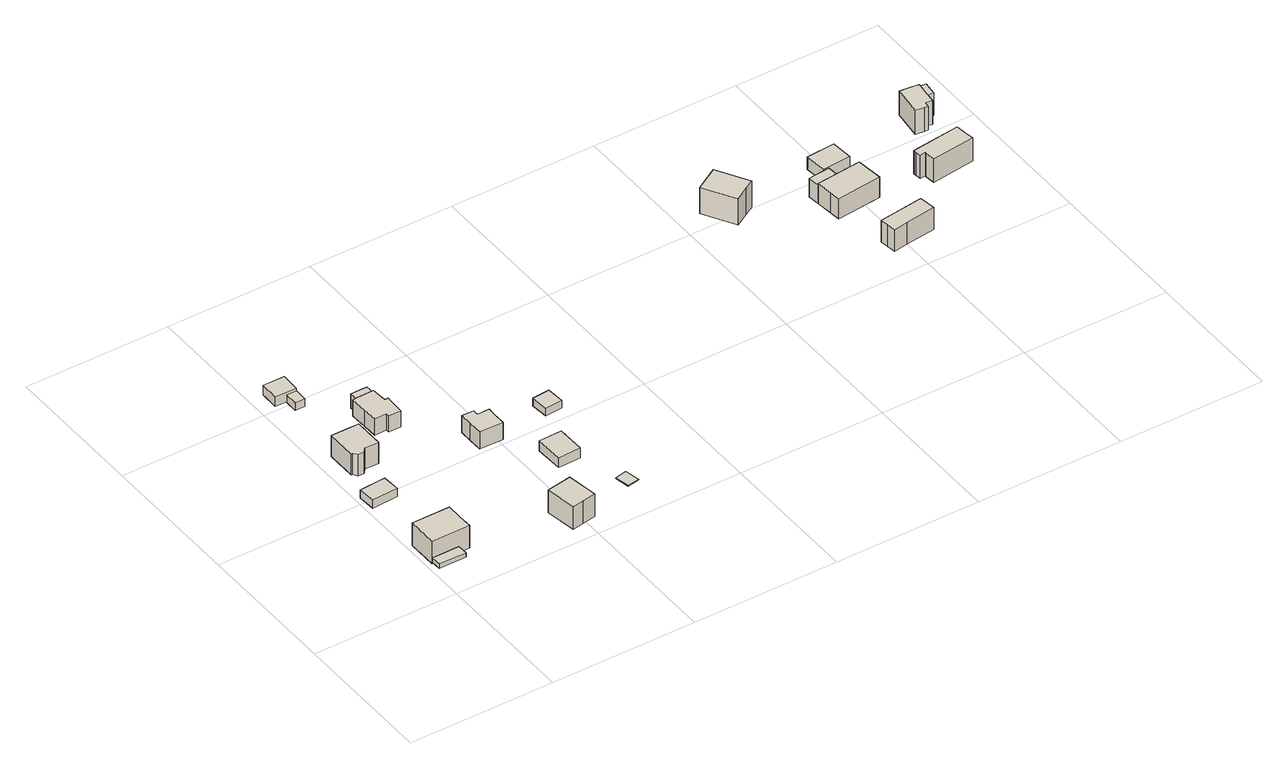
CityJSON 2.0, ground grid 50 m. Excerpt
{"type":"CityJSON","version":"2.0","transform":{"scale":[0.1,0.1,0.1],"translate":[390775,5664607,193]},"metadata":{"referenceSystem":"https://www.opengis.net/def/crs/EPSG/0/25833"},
"CityObjects":{
"building1":{"type":"Building","attributes":{"Gemeindeschluessel":"14627100","BezugspunktDach":"2200","function":"31001_9998","measuredHeight":1.61,"storeysAboveGround":1},"geometry":[{"type":"Solid","lod":"1","boundaries":[[[[0,1,2,3]],[[4,5,6,7]],[[4,7,3,2]],[[5,4,2,1]],[[6,5,1,0]],[[7,6,0,3]]]]}]},
"building2":{"type":"Building","attributes":{"Gemeindeschluessel":"14627100","BezugspunktDach":"2200","function":"31001_9998","measuredHeight":10.24,"storeysAboveGround":3},"geometry":[{"type":"Solid","lod":"1","boundaries":[[[[8,9,10,11,12]],[[13,14,15,16,17]],[[13,17,12,11]],[[14,13,11,10]],[[15,14,10,9]],[[16,15,9,8]],[[17,16,8,12]]]]}]},
"building3":{"type":"Building","attributes":{"Gemeindeschluessel":"14627100","BezugspunktDach":"2200","function":"31001_9998","measuredHeight":2.95,"storeysAboveGround":1},"geometry":[{"type":"Solid","lod":"1","boundaries":[[[[18,19,20,21]],[[22,23,24,25]],[[22,25,21,20]],[[23,22,20,19]],[[24,23,19,18]],[[25,24,18,21]]]]}]},
"building4":{"type":"Building","attributes":{"Gemeindeschluessel":"14627100","BezugspunktDach":"2200","function":"31001_9998","measuredHeight":9.73,"storeysAboveGround":3},"geometry":[{"type":"Solid","lod":"1","boundaries":[[[[26,27,28,29,30,31,32,33,34,35]],[[36,37,38,39,40,41,42,43,44,45]],[[36,45,35,34]],[[37,36,34,33]],[[38,37,33,32]],[[39,38,32,31]],[[40,39,31,30]],[[41,40,30,29]],[[42,41,29,28]],[[43,42,28,27]],[[44,43,27,26]],[[45,44,26,35]]]]}]},
"building5":{"type":"Building","attributes":{"Gemeindeschluessel":"14627100","function":"31001_9998"},"children":["building5-1","building5-2"]},
"building5-1":{"type":"BuildingPart","attributes":{"BezugspunktDach":"2200","measuredHeight":3.89,"storeysAboveGround":1},"parents":["building5"],"geometry":[{"type":"Solid","lod":"1","boundaries":[[[[46,47,48,49,50]],[[51,52,53,54,55]],[[51,55,50,49]],[[52,51,49,48]],[[53,52,48,47]],[[54,53,47,46]],[[55,54,46,50]]]]}]},
"building5-2":{"type":"BuildingPart","attributes":{"BezugspunktDach":"2200","measuredHeight":2.84,"storeysAboveGround":1},"parents":["building5"],"geometry":[{"type":"Solid","lod":"1","boundaries":[[[[56,57,58,59]],[[60,54,61,62]],[[60,62,59,58]],[[54,60,58,57]],[[61,54,57,56]],[[62,61,56,59]]]]}]},
"building6":{"type":"Building","attributes":{"Gemeindeschluessel":"14627100","function":"31001_9998"},"children":["building6-1","building6-2"]},
"building6-1":{"type":"BuildingPart","attributes":{"BezugspunktDach":"2200","measuredHeight":7.74,"storeysAboveGround":3},"parents":["building6"],"geometry":[{"type":"Solid","lod":"1","boundaries":[[[[63,64,65,66,67,68,69,70,71,72,73]],[[74,75,76,77,78,79,80,81,82,83,84]],[[74,84,73,72]],[[75,74,72,71]],[[76,75,71,70]],[[77,76,70,69]],[[78,77,69,68]],[[79,78,68,67]],[[80,79,67,66]],[[81,80,66,65]],[[82,81,65,64]],[[83,82,64,63]],[[84,83,63,73]]]]}]},
"building6-2":{"type":"BuildingPart","attributes":{"BezugspunktDach":"2200","measuredHeight":5.67,"storeysAboveGround":2},"parents":["building6"],"geometry":[{"type":"Solid","lod":"1","boundaries":[[[[85,86,87,88,89,90]],[[91,92,75,93,74,94]],[[91,94,90,89]],[[92,91,89,88]],[[75,92,88,87]],[[93,75,87,86]],[[74,93,86,85]],[[94,74,85,90]]]]}]},
"building7":{"type":"Building","attributes":{"Gemeindeschluessel":"14627100","BezugspunktDach":"2200","function":"31001_9998","measuredHeight":10.38,"storeysAboveGround":3},"geometry":[{"type":"Solid","lod":"1","boundaries":[[[[95,96,97,98,99,100]],[[101,102,103,104,105,106]],[[101,106,100,99]],[[102,101,99,98]],[[103,102,98,97]],[[104,103,97,96]],[[105,104,96,95]],[[106,105,95,100]]]]}]},
"building8":{"type":"Building","attributes":{"Gemeindeschluessel":"14627100","BezugspunktDach":"2200","function":"31001_9998","measuredHeight":8.93,"storeysAboveGround":3},"geometry":[{"type":"Solid","lod":"1","boundaries":[[[[107,108,109,110,111,112,113,114]],[[115,116,117,118,119,120,121,122]],[[115,122,114,113]],[[116,115,113,112]],[[117,116,112,111]],[[118,117,111,110]],[[119,118,110,109]],[[120,119,109,108]],[[121,120,108,107]],[[122,121,107,114]]]]}]},
"building9":{"type":"Building","attributes":{"Gemeindeschluessel":"14627100","BezugspunktDach":"2200","function":"31001_9998","measuredHeight":3.63,"storeysAboveGround":1},"geometry":[{"type":"Solid","lod":"1","boundaries":[[[[123,124,125,126]],[[127,128,129,130]],[[127,130,126,125]],[[128,127,125,124]],[[129,128,124,123]],[[130,129,123,126]]]]}]},
"building10":{"type":"Building","attributes":{"Gemeindeschluessel":"14627100","BezugspunktDach":"2200","function":"31001_9998","measuredHeight":0.225,"storeysAboveGround":1},"geometry":[{"type":"Solid","lod":"1","boundaries":[[[[131,132,133,134]],[[135,136,137,138]],[[135,138,134,133]],[[136,135,133,132]],[[137,136,132,131]],[[138,137,131,134]]]]}]},
"building11":{"type":"Building","attributes":{"Gemeindeschluessel":"14627100","BezugspunktDach":"2200","function":"31001_9998","measuredHeight":2.95,"storeysAboveGround":1},"geometry":[{"type":"Solid","lod":"1","boundaries":[[[[139,140,141,142]],[[143,144,145,146]],[[143,146,142,141]],[[144,143,141,140]],[[145,144,140,139]],[[146,145,139,142]]]]}]},
"building12":{"type":"Building","attributes":{"Gemeindeschluessel":"14627100","BezugspunktDach":"2200","function":"31001_9998","measuredHeight":11.54,"storeysAboveGround":4},"geometry":[{"type":"Solid","lod":"1","boundaries":[[[[147,148,149,150,151]],[[152,153,154,155,156]],[[152,156,151,150]],[[153,152,150,149]],[[154,153,149,148]],[[155,154,148,147]],[[156,155,147,151]]]]}]},
"building13":{"type":"Building","attributes":{"Gemeindeschluessel":"14627100","BezugspunktDach":"2200","function":"31001_9998","measuredHeight":9.84,"storeysAboveGround":3},"geometry":[{"type":"Solid","lod":"1","boundaries":[[[[157,158,159,160,161,162,163]],[[164,165,166,167,168,169,170]],[[164,170,163,162]],[[165,164,162,161]],[[166,165,161,160]],[[167,166,160,159]],[[168,167,159,158]],[[169,168,158,157]],[[170,169,157,163]]]]}]},
"building14":{"type":"Building","attributes":{"Gemeindeschluessel":"14627100","function":"31001_9998"},"children":["building14-1","building14-2"]},
"building14-1":{"type":"BuildingPart","attributes":{"BezugspunktDach":"2200","measuredHeight":8.08,"storeysAboveGround":3},"parents":["building14"],"geometry":[{"type":"Solid","lod":"1","boundaries":[[[[171,172,173,174,175]],[[176,177,178,179,180]],[[176,180,175,174]],[[177,176,174,173]],[[178,177,173,172]],[[179,178,172,171]],[[180,179,171,175]]]]}]},
"building14-2":{"type":"BuildingPart","attributes":{"BezugspunktDach":"2200","measuredHeight":6.92,"storeysAboveGround":2},"parents":["building14"],"geometry":[{"type":"Solid","lod":"1","boundaries":[[[[181,182,183,184]],[[185,186,180,187]],[[185,187,184,183]],[[186,185,183,182]],[[180,186,182,181]],[[187,180,181,184]]]]}]},
"building15":{"type":"Building","attributes":{"Gemeindeschluessel":"14627100","BezugspunktDach":"2200","function":"31001_9998","measuredHeight":4.71,"storeysAboveGround":2},"geometry":[{"type":"Solid","lod":"1","boundaries":[[[[188,189,190,191]],[[192,193,194,195]],[[192,195,191,190]],[[193,192,190,189]],[[194,193,189,188]],[[195,194,188,191]]]]}]},
"building16":{"type":"Building","attributes":{"Gemeindeschluessel":"14627100","BezugspunktDach":"2200","function":"31001_9998","measuredHeight":9.8,"storeysAboveGround":3},"geometry":[{"type":"Solid","lod":"1","boundaries":[[[[196,197,198,199,200,201,202,203,204]],[[205,206,207,208,209,210,211,212,213]],[[205,213,204,203]],[[206,205,203,202]],[[207,206,202,201]],[[208,207,201,200]],[[209,208,200,199]],[[210,209,199,198]],[[211,210,198,197]],[[212,211,197,196]],[[213,212,196,204]]]]}]},
"building17":{"type":"Building","attributes":{"Gemeindeschluessel":"14627100","function":"31001_9998"},"children":["building17-1","building17-2"]},
"building17-1":{"type":"BuildingPart","attributes":{"BezugspunktDach":"2200","measuredHeight":10.93,"storeysAboveGround":4},"parents":["building17"],"geometry":[{"type":"Solid","lod":"1","boundaries":[[[[214,215,216,217,218,219,220,221,222]],[[223,224,225,226,227,228,229,230,231]],[[223,231,222,221]],[[224,223,221,220]],[[225,224,220,219]],[[226,225,219,218]],[[227,226,218,217]],[[228,227,217,216]],[[229,228,216,215]],[[230,229,215,214]],[[231,230,214,222]]]]}]},
"building17-2":{"type":"BuildingPart","attributes":{"BezugspunktDach":"2200","measuredHeight":10.98,"storeysAboveGround":4},"parents":["building17"],"geometry":[{"type":"Solid","lod":"1","boundaries":[[[[232,233,234,235]],[[225,236,237,226]],[[225,226,235,234]],[[236,225,234,233]],[[237,236,233,232]],[[226,237,232,235]]]]}]}
},
"vertices":[
[115,119,27],[114,154,27],[20,154,27],[20,119,27],[20,154,11],[114,154,11],[115,119,11],[20,119,11],
[20,154,89],[151,154,89],[151,206,89],[151,258,89],[19,258,89],[151,258,5],[151,206,5],[151,154,5],[20,154,5],[19,258,5],
[7,444,56],[97,449,56],[93,510,56],[3,504,56],[93,510,26],[97,449,26],[7,444,26],[3,504,26],
[36,592,119],[47,578,119],[68,578,119],[79,593,119],[81,593,119],[128,593,119],[128,696,119],[81,696,119],[32,696,119],[32,592,119],[32,696,40],[81,696,40],[128,696,40],[128,593,40],[81,593,40],[79,593,40],[68,578,40],[47,578,40],[36,592,40],[32,592,40],
[79,948,106],[80,974,106],[81,1014,106],[7,1015,106],[6,950,106],[7,1015,70],[81,1014,70],[80,974,70],[79,948,70],[6,950,70],
[78,902,98],[79,948,98],[45,949,98],[44,903,98],[45,949,70],[78,902,70],[44,903,70],
[176,735,122],[177,685,122],[218,686,122],[219,674,122],[262,675,122],[264,737,122],[265,744,122],[252,744,122],[249,798,122],[191,797,122],[174,796,122],[191,797,62],[249,798,62],[252,744,62],[265,744,62],[264,737,62],[262,675,62],[219,674,62],[218,686,62],[177,685,62],[176,735,62],[174,796,62],
[191,797,115],[228,782,115],[249,798,115],[247,829,115],[226,829,115],[190,829,115],[226,829,62],[247,829,62],[228,782,62],[190,829,62],
[414,3,141],[454,9,141],[500,17,141],[483,123,141],[437,115,141],[397,109,141],[437,115,57],[483,123,57],[500,17,57],[454,9,57],[414,3,57],[397,109,57],
[467,446,138],[467,494,138],[468,520,138],[426,520,138],[426,539,138],[385,540,138],[385,495,138],[385,447,138],[385,495,75],[385,540,75],[426,539,75],[426,520,75],[468,520,75],[467,494,75],[467,446,75],[385,447,75],
[523,240,118],[601,242,118],[599,339,118],[520,337,118],[599,339,81],[601,242,81],[523,240,81],[520,337,81],
[626,31,106],[668,38,106],[658,90,106],[616,81,106],[658,90,104],[668,38,104],[626,31,104],[616,81,104],
[614,440,129],[673,445,129],[668,505,129],[609,500,129],[668,505,100],[673,445,100],[614,440,100],[609,500,100],
[1493,739,317],[1541,767,317],[1573,785,317],[1510,892,317],[1431,846,317],[1510,892,219],[1573,785,219],[1541,767,219],[1493,739,219],[1431,846,219],
[1745,333,376],[1749,303,376],[1799,310,376],[1902,324,376],[1898,353,376],[1894,381,376],[1741,361,376],[1894,381,295],[1898,353,295],[1902,324,295],[1799,310,295],[1749,303,295],[1745,333,295],[1741,361,295],
[1706,570,355],[1710,535,355],[1865,552,355],[1855,644,355],[1700,628,355],[1855,644,280],[1865,552,280],[1710,535,280],[1706,570,280],[1700,628,280],
[1700,628,350],[1773,636,350],[1769,675,350],[1696,668,350],[1769,675,280],[1773,636,280],[1696,668,280],
[1768,700,329],[1865,707,329],[1859,782,329],[1762,775,329],[1859,782,282],[1865,707,282],[1768,700,282],[1762,775,282],
[1970,517,424],[1972,499,424],[1991,501,424],[1991,496,424],[1995,462,424],[2144,480,424],[2139,515,424],[2135,548,424],[1969,527,424],[2135,548,337],[2139,515,337],[2144,480,337],[1995,462,337],[1991,496,337],[1991,501,337],[1972,499,337],[1970,517,337],[1969,527,337],
[2098,660,439],[2109,659,439],[2111,677,439],[2134,674,439],[2138,709,439],[2144,758,439],[2109,762,439],[2078,765,439],[2066,664,439],[2078,765,350],[2109,762,350],[2144,758,350],[2138,709,350],[2134,674,350],[2111,677,350],[2109,659,350],[2098,660,350],[2066,664,350],
[2161,707,433],[2166,755,433],[2144,758,433],[2138,709,433],[2166,755,350],[2161,707,350]
]}
